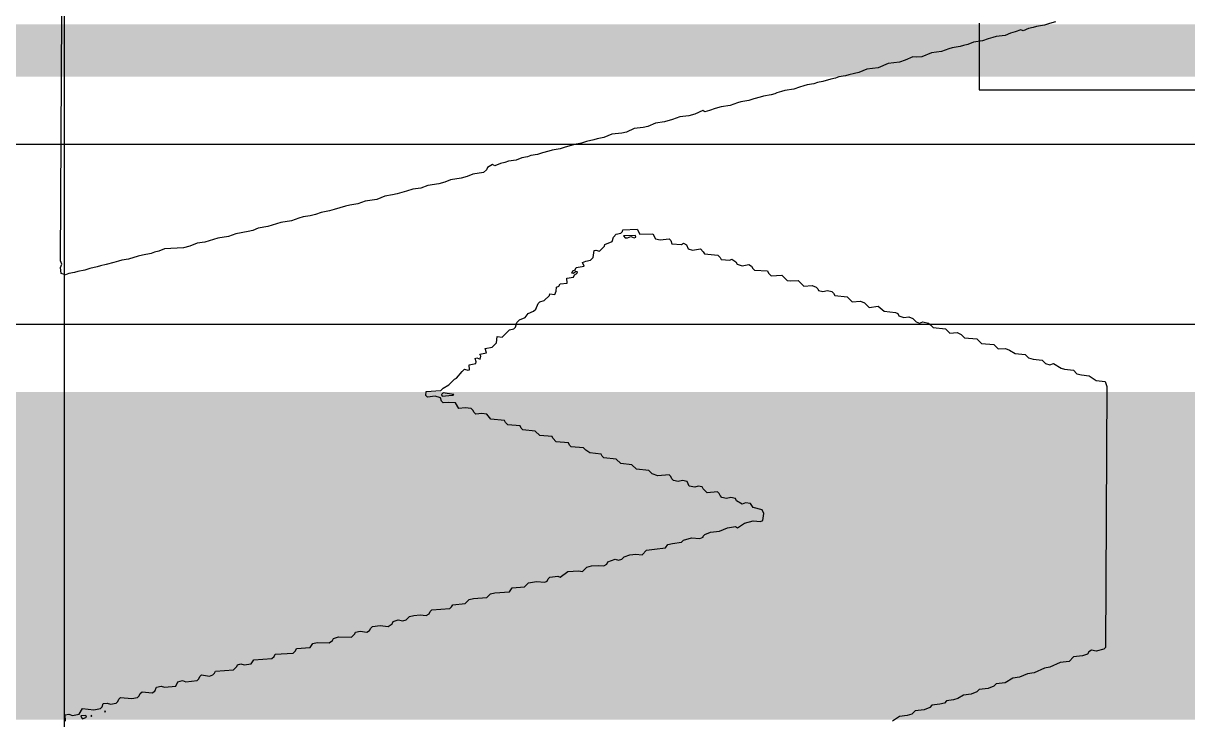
# Model space of a CAD drawing. Header units: inches. Extents: x 0 to 5271, y 0 to 5417.
# Drawn here: x 21.633 to 26.15, y 55.825 to 58.526 of the extents above; entities that cross this region are included whole.
import ezdxf

# ---------------------------------------------------------------- set-up
doc = ezdxf.new("R2010")
doc.units = ezdxf.units.IN
for name, color, linetype in [('Bottom Layer', 5, 'Continuous'), ('L4_PWR', 90, 'Continuous'), ('Top Layer', 1, 'Continuous'), ('Top Overlay', 2, 'Continuous')]:
    doc.layers.add(name, color=color, linetype=linetype)

msp = doc.modelspace()

# ---------------------------------------------------------------- linework, layer by layer
at = {"layer": 'Bottom Layer'}
msp.add_line((56.826, 57.3576), (14.9148, 57.3576), dxfattribs=at)
msp.add_lwpolyline([(13.6892, 56.4609, 1.27, 1.27, 0), (127.8531, 56.4609, 1.27, 1.27, 0)], format="xyseb", dxfattribs=at)
at = {"layer": 'L4_PWR'}
for p, q in [((21.7932, 46.2026), (21.7932, 70.7879)), ((25.3411, 58.5266), (25.3411, 58.2676)), ((25.3411, 58.2676), (26.2964, 58.2676))]:
    msp.add_line(p, q, dxfattribs=at)
at = {"layer": 'Top Layer'}
msp.add_line((14.3411, 58.0574), (26.4269, 58.0574), dxfattribs=at)
msp.add_lwpolyline([(14.3411, 58.42, 0.2032, 0.2032, 0), (26.8224, 58.42, 0.2032, 0.2032, 0)], format="xyseb", dxfattribs=at)
at = {"layer": 'Top Overlay'}
for p, q in [((21.7774, 57.605), (21.7818, 58.5639)), ((25.4803, 58.492), (25.4628, 58.4876)), ((25.502, 58.5007), (25.4803, 58.492)), ((25.5108, 58.4964), (25.502, 58.5007)), ((25.5326, 58.5051), (25.5108, 58.4964)), ((25.55, 58.5094), (25.5326, 58.5051)), ((25.5631, 58.5138), (25.55, 58.5094)), ((25.5936, 58.5182), (25.5631, 58.5138)), ((25.6132, 58.5247), (25.5936, 58.5182)), ((25.6372, 58.5312), (25.6132, 58.5247)), ((25.319, 58.4528), (25.2972, 58.444)), ((25.3538, 58.4571), (25.319, 58.4528)), ((25.3756, 58.4658), (25.3538, 58.4571)), ((25.3931, 58.4702), (25.3756, 58.4658)), ((25.4062, 58.4746), (25.3931, 58.4702)), ((25.441, 58.4789), (25.4062, 58.4746)), ((25.4628, 58.4876), (25.441, 58.4789)), ((25.1555, 58.4114), (25.1185, 58.3961)), ((25.1948, 58.4157), (25.1555, 58.4114)), ((25.2231, 58.4266), (25.1948, 58.4157)), ((25.2362, 58.431), (25.2231, 58.4266)), ((25.2667, 58.4353), (25.2362, 58.431)), ((25.2797, 58.4397), (25.2667, 58.4353)), ((25.2972, 58.444), (25.2797, 58.4397)), ((24.9877, 58.3699), (24.9485, 58.3525)), ((25.0313, 58.3743), (24.9877, 58.3699)), ((25.0531, 58.383), (25.0313, 58.3743)), ((25.0836, 58.3961), (25.0531, 58.383)), ((25.0989, 58.3939), (25.0836, 58.3961)), ((25.1185, 58.3961), (25.0989, 58.3939)), ((24.7828, 58.3133), (24.7654, 58.3089)), ((24.7959, 58.3176), (24.7828, 58.3133)), ((24.8221, 58.322), (24.7959, 58.3176)), ((24.8351, 58.3264), (24.8221, 58.322)), ((24.8569, 58.3307), (24.8351, 58.3264)), ((24.8744, 58.3351), (24.8569, 58.3307)), ((24.9049, 58.3482), (24.8744, 58.3351)), ((24.9485, 58.3525), (24.9049, 58.3482)), ((24.6216, 58.2697), (24.5867, 58.2653)), ((24.6434, 58.2784), (24.6216, 58.2697)), ((24.6608, 58.2828), (24.6434, 58.2784)), ((24.6739, 58.2871), (24.6608, 58.2828)), ((24.7, 58.2915), (24.6739, 58.2871)), ((24.7131, 58.2958), (24.7, 58.2915)), ((24.7349, 58.3002), (24.7131, 58.2958)), ((24.7654, 58.3089), (24.7349, 58.3002)), ((24.4167, 58.2217), (24.4036, 58.2174)), ((24.4472, 58.2261), (24.4167, 58.2217)), ((24.4668, 58.2326), (24.4472, 58.2261)), ((24.4908, 58.2392), (24.4668, 58.2326)), ((24.5039, 58.2435), (24.4908, 58.2392)), ((24.5344, 58.2479), (24.5039, 58.2435)), ((24.5475, 58.2523), (24.5344, 58.2479)), ((24.5562, 58.2566), (24.5475, 58.2523)), ((24.5736, 58.261), (24.5562, 58.2566)), ((24.5867, 58.2653), (24.5736, 58.261)), ((24.2685, 58.1869), (24.238, 58.1738)), ((24.2772, 58.1825), (24.2685, 58.1869)), ((24.2946, 58.1869), (24.2772, 58.1825)), ((24.3164, 58.1956), (24.2946, 58.1869)), ((24.3404, 58.2021), (24.3164, 58.1956)), ((24.3753, 58.2065), (24.3404, 58.2021)), ((24.4036, 58.2174), (24.3753, 58.2065)), ((24.0854, 58.1389), (24.0549, 58.1259)), ((24.1203, 58.1433), (24.0854, 58.1389)), ((24.1508, 58.152), (24.1203, 58.1433)), ((24.1791, 58.1629), (24.1508, 58.152)), ((24.214, 58.1673), (24.1791, 58.1629)), ((24.238, 58.1738), (24.214, 58.1673)), ((23.9154, 58.0953), (23.8849, 58.0823)), ((23.9546, 58.0997), (23.9154, 58.0953)), ((23.9721, 58.1041), (23.9546, 58.0997)), ((24.0026, 58.1171), (23.9721, 58.1041)), ((24.0375, 58.1215), (24.0026, 58.1171)), ((24.0549, 58.1259), (24.0375, 58.1215)), ((23.7345, 58.0452), (23.7149, 58.0387)), ((23.7585, 58.0518), (23.7345, 58.0452)), ((23.7716, 58.0561), (23.7585, 58.0518)), ((23.7977, 58.0605), (23.7716, 58.0561)), ((23.8173, 58.067), (23.7977, 58.0605)), ((23.8457, 58.0735), (23.8173, 58.067)), ((23.8588, 58.0779), (23.8457, 58.0735)), ((23.8849, 58.0823), (23.8588, 58.0779)), ((23.5449, 57.9951), (23.5144, 57.9907)), ((23.5667, 58.0038), (23.5449, 57.9951)), ((23.5885, 58.0082), (23.5667, 58.0038)), ((23.6016, 58.0125), (23.5885, 58.0082)), ((23.6277, 58.0169), (23.6016, 58.0125)), ((23.6473, 58.0234), (23.6277, 58.0169)), ((23.6713, 58.03), (23.6473, 58.0234)), ((23.6844, 58.0343), (23.6713, 58.03)), ((23.7149, 58.0387), (23.6844, 58.0343)), ((23.4294, 57.958), (23.4185, 57.9471)), ((23.4338, 57.9668), (23.4294, 57.958)), ((23.4534, 57.9776), (23.4338, 57.9668)), ((23.4621, 57.9733), (23.4534, 57.9776)), ((23.4839, 57.982), (23.4621, 57.9733)), ((23.5013, 57.9864), (23.4839, 57.982)), ((23.5144, 57.9907), (23.5013, 57.9864)), ((23.2681, 57.9101), (23.2442, 57.9035)), ((23.2899, 57.9188), (23.2681, 57.9101)), ((23.3313, 57.9253), (23.2899, 57.9188)), ((23.3553, 57.9319), (23.3313, 57.9253)), ((23.3771, 57.9406), (23.3553, 57.9319)), ((23.4185, 57.9471), (23.3771, 57.9406)), ((23.0654, 57.86), (23.0349, 57.8556)), ((23.0829, 57.8643), (23.0654, 57.86)), ((23.1199, 57.8752), (23.0829, 57.8643)), ((23.1439, 57.8818), (23.1199, 57.8752)), ((23.1744, 57.8861), (23.1439, 57.8818)), ((23.2027, 57.897), (23.1744, 57.8861)), ((23.2442, 57.9035), (23.2027, 57.897)), ((22.8824, 57.8164), (22.8388, 57.8033)), ((22.8998, 57.8207), (22.8824, 57.8164)), ((22.9303, 57.8251), (22.8998, 57.8207)), ((22.9586, 57.836), (22.9303, 57.8251)), ((23.0044, 57.8425), (22.9586, 57.836)), ((23.0349, 57.8556), (23.0044, 57.8425)), ((22.7015, 57.7706), (22.6731, 57.7597)), ((22.7189, 57.775), (22.7015, 57.7706)), ((22.7451, 57.7793), (22.7189, 57.775)), ((22.7669, 57.7837), (22.7451, 57.7793)), ((22.7887, 57.7924), (22.7669, 57.7837)), ((22.8213, 57.7989), (22.7887, 57.7924)), ((22.8388, 57.8033), (22.8213, 57.7989)), ((22.5446, 57.7314), (22.5228, 57.7227)), ((22.5816, 57.7379), (22.5446, 57.7314)), ((22.6317, 57.7532), (22.5816, 57.7379)), ((22.6731, 57.7597), (22.6317, 57.7532)), ((23.9568, 57.7183), (23.959, 57.7248)), ((23.959, 57.7248), (24.0135, 57.727)), ((24.0135, 57.727), (24.0244, 57.7074)), ((22.3876, 57.6921), (22.3375, 57.6769)), ((22.429, 57.6987), (22.3876, 57.6921)), ((22.4574, 57.7096), (22.429, 57.6987)), ((22.5053, 57.7183), (22.4574, 57.7096)), ((22.5228, 57.7227), (22.5053, 57.7183)), ((23.8893, 57.6682), (23.9176, 57.6791)), ((23.9176, 57.6791), (23.922, 57.6965)), ((23.922, 57.6965), (23.9329, 57.7074)), ((23.9329, 57.7074), (23.9503, 57.7118)), ((23.9503, 57.7118), (23.9568, 57.7183)), ((24.007, 57.703), (23.9612, 57.7009)), ((23.9612, 57.7009), (23.9677, 57.6943)), ((23.9677, 57.6943), (23.9721, 57.6943)), ((23.9721, 57.6943), (23.9764, 57.6943)), ((23.9764, 57.6943), (23.9895, 57.6987)), ((23.9895, 57.6987), (24.0026, 57.6943)), ((24.0026, 57.6943), (24.0091, 57.6965)), ((24.0091, 57.6965), (24.007, 57.703)), ((24.0244, 57.7074), (24.0745, 57.7096)), ((24.0745, 57.7096), (24.0854, 57.69)), ((24.0854, 57.69), (24.1029, 57.6856)), ((24.1029, 57.6856), (24.1377, 57.69)), ((24.1377, 57.69), (24.1443, 57.6834)), ((24.1443, 57.6834), (24.1486, 57.6703)), ((22.1414, 57.6377), (22.1283, 57.6333)), ((22.1588, 57.642), (22.1414, 57.6377)), ((22.1806, 57.6507), (22.1588, 57.642)), ((22.2547, 57.6551), (22.1806, 57.6507)), ((22.2787, 57.6616), (22.2547, 57.6551)), ((22.307, 57.6725), (22.2787, 57.6616)), ((22.3375, 57.6769), (22.307, 57.6725)), ((23.8435, 57.618), (23.8479, 57.6442)), ((23.8479, 57.6442), (23.8544, 57.6464)), ((23.8544, 57.6464), (23.8675, 57.642)), ((23.8675, 57.642), (23.8871, 57.6616)), ((23.8871, 57.6616), (23.8893, 57.6682)), ((24.1486, 57.6703), (24.1857, 57.6682)), ((24.1857, 57.6682), (24.1944, 57.6725)), ((24.1944, 57.6725), (24.2053, 57.666)), ((24.2053, 57.666), (24.2118, 57.6507)), ((24.2118, 57.6507), (24.2293, 57.6464)), ((24.2293, 57.6464), (24.2598, 57.6507)), ((24.2598, 57.6507), (24.2707, 57.6398)), ((24.2707, 57.6398), (24.275, 57.6311)), ((21.7818, 57.5919), (21.7774, 57.605)), ((21.7774, 57.5788), (21.7818, 57.5919)), ((21.9539, 57.5897), (21.9321, 57.5854)), ((21.9844, 57.5984), (21.9539, 57.5897)), ((22.0019, 57.6028), (21.9844, 57.5984)), ((22.0149, 57.6071), (22.0019, 57.6028)), ((22.0411, 57.6115), (22.0149, 57.6071)), ((22.0782, 57.6224), (22.0411, 57.6115)), ((22.0956, 57.6268), (22.0782, 57.6224)), ((22.1283, 57.6333), (22.0956, 57.6268)), ((23.8021, 57.5984), (23.8152, 57.6028)), ((23.8086, 57.5832), (23.8021, 57.5984)), ((23.8152, 57.6028), (23.8326, 57.6071)), ((23.8326, 57.6071), (23.8435, 57.618)), ((24.275, 57.6311), (24.3273, 57.6268)), ((24.3273, 57.6268), (24.3361, 57.618)), ((24.3361, 57.618), (24.3404, 57.6093)), ((24.3404, 57.6093), (24.3731, 57.6071)), ((24.3731, 57.6071), (24.3818, 57.6115)), ((24.3818, 57.6115), (24.3971, 57.6006)), ((24.3971, 57.6006), (24.4014, 57.5919)), ((24.4014, 57.5919), (24.421, 57.5854)), ((24.421, 57.5854), (24.4472, 57.5897)), ((24.4472, 57.5897), (24.4581, 57.5832)), ((21.7796, 57.5548), (21.7774, 57.5788)), ((21.797, 57.5505), (21.7796, 57.5548)), ((21.8101, 57.5548), (21.797, 57.5505)), ((21.8319, 57.5592), (21.8101, 57.5548)), ((21.845, 57.5636), (21.8319, 57.5592)), ((21.8711, 57.5679), (21.845, 57.5636)), ((21.8907, 57.5745), (21.8711, 57.5679)), ((21.9191, 57.581), (21.8907, 57.5745)), ((21.9321, 57.5854), (21.9191, 57.581)), ((23.7607, 57.557), (23.765, 57.5657)), ((23.7672, 57.5548), (23.7607, 57.557)), ((23.765, 57.5657), (23.7738, 57.5701)), ((23.7759, 57.5636), (23.7672, 57.5548)), ((23.7672, 57.5418), (23.7716, 57.5505)), ((23.7716, 57.5505), (23.7803, 57.5548)), ((23.7738, 57.5701), (23.7781, 57.5788)), ((23.7825, 57.5614), (23.7759, 57.5636)), ((23.7781, 57.5788), (23.8086, 57.5832)), ((23.7803, 57.5548), (23.7825, 57.5614)), ((24.4581, 57.5832), (24.4625, 57.5745)), ((24.4625, 57.5745), (24.469, 57.5679)), ((24.469, 57.5679), (24.5191, 57.5657)), ((24.5191, 57.5657), (24.5235, 57.557)), ((24.5235, 57.557), (24.5344, 57.5461)), ((24.5344, 57.5461), (24.5758, 57.5483)), ((24.5758, 57.5483), (24.5954, 57.5287)), ((23.6997, 57.4873), (23.7018, 57.5025)), ((23.7018, 57.5025), (23.7106, 57.5069)), ((23.7106, 57.5069), (23.7149, 57.5156)), ((23.7149, 57.5156), (23.7432, 57.5178)), ((23.7411, 57.5374), (23.7672, 57.5418)), ((23.7432, 57.5178), (23.7411, 57.5374)), ((24.5954, 57.5287), (24.6107, 57.5265)), ((24.6107, 57.5265), (24.639, 57.5287)), ((24.639, 57.5287), (24.6608, 57.5069)), ((24.6608, 57.5069), (24.6935, 57.5091)), ((24.6935, 57.5091), (24.7087, 57.5025)), ((24.7087, 57.5025), (24.7153, 57.496)), ((23.6539, 57.4502), (23.6735, 57.4698)), ((23.6735, 57.4698), (23.6757, 57.4764)), ((23.6757, 57.4764), (23.6953, 57.4742)), ((23.6953, 57.4742), (23.6997, 57.4873)), ((24.7153, 57.496), (24.7175, 57.4895)), ((24.7175, 57.4895), (24.7349, 57.4851)), ((24.7349, 57.4851), (24.7523, 57.4895)), ((24.7523, 57.4895), (24.7698, 57.4851)), ((24.7698, 57.4851), (24.7763, 57.4786)), ((24.7763, 57.4786), (24.7807, 57.4698)), ((24.7807, 57.4698), (24.8286, 57.4655)), ((24.8286, 57.4655), (24.8482, 57.4459)), ((23.5907, 57.4001), (23.6125, 57.4088)), ((23.6125, 57.4088), (23.6212, 57.4175)), ((23.6212, 57.4175), (23.6299, 57.4393)), ((23.6299, 57.4393), (23.6365, 57.4459)), ((23.6365, 57.4459), (23.6539, 57.4502)), ((24.8482, 57.4459), (24.8809, 57.448)), ((24.8809, 57.448), (24.8962, 57.4415)), ((24.8962, 57.4415), (24.9136, 57.4241)), ((24.9136, 57.4241), (24.9485, 57.4284)), ((24.9485, 57.4284), (24.9724, 57.4088)), ((24.9724, 57.4088), (25.016, 57.4045)), ((23.5427, 57.3478), (23.5471, 57.3652)), ((23.5471, 57.3652), (23.558, 57.3761)), ((23.558, 57.3761), (23.5798, 57.3848)), ((23.5798, 57.3848), (23.5907, 57.4001)), ((25.016, 57.4045), (25.0248, 57.4001)), ((25.0248, 57.4001), (25.0291, 57.3914)), ((25.0291, 57.3914), (25.0487, 57.3848)), ((25.0487, 57.3848), (25.0683, 57.387)), ((25.0683, 57.387), (25.0836, 57.3805)), ((25.0836, 57.3805), (25.0967, 57.3674)), ((25.0967, 57.3674), (25.1098, 57.363)), ((25.1098, 57.363), (25.1228, 57.3674)), ((25.1228, 57.3674), (25.1446, 57.363)), ((25.1446, 57.363), (25.1621, 57.3456)), ((23.4904, 57.3086), (23.5188, 57.3369)), ((23.5188, 57.3369), (23.5362, 57.3413)), ((23.5362, 57.3413), (23.5427, 57.3478)), ((25.1621, 57.3456), (25.21, 57.3413)), ((25.21, 57.3413), (25.2274, 57.3238)), ((25.2274, 57.3238), (25.2558, 57.326)), ((25.2558, 57.326), (25.271, 57.3195)), ((25.271, 57.3195), (25.2841, 57.3064)), ((23.4512, 57.2693), (23.4686, 57.2868)), ((23.4686, 57.2868), (23.4708, 57.3107)), ((23.4708, 57.3107), (23.4904, 57.3086)), ((25.2841, 57.3064), (25.3321, 57.302)), ((25.3321, 57.302), (25.3495, 57.2846)), ((25.3495, 57.2846), (25.3974, 57.2802)), ((25.3974, 57.2802), (25.4149, 57.2628)), ((23.3858, 57.2257), (23.3924, 57.2279)), ((23.3924, 57.2279), (23.4054, 57.2236)), ((23.4033, 57.2432), (23.4294, 57.2475)), ((23.4076, 57.2345), (23.4033, 57.2432)), ((23.4054, 57.2236), (23.4076, 57.2345)), ((23.425, 57.265), (23.4512, 57.2693)), ((23.4294, 57.2475), (23.425, 57.265)), ((25.4149, 57.2628), (25.4432, 57.265)), ((25.4432, 57.265), (25.4585, 57.2584)), ((25.4585, 57.2584), (25.4803, 57.2454)), ((25.4803, 57.2454), (25.5195, 57.241)), ((25.5195, 57.241), (25.5326, 57.2279)), ((25.5326, 57.2279), (25.55, 57.2236)), ((23.3357, 57.1756), (23.3444, 57.1843)), ((23.3444, 57.1843), (23.3575, 57.18)), ((23.3575, 57.18), (23.364, 57.1822)), ((23.3618, 57.2018), (23.388, 57.2061)), ((23.364, 57.1822), (23.3618, 57.2018)), ((23.3902, 57.2127), (23.3858, 57.2257)), ((23.388, 57.2061), (23.3902, 57.2127)), ((25.55, 57.2236), (25.5849, 57.2192)), ((25.5849, 57.2192), (25.5979, 57.2061)), ((25.5979, 57.2061), (25.6154, 57.2018)), ((25.6154, 57.2018), (25.6285, 57.2061)), ((25.6285, 57.2061), (25.659, 57.1887)), ((25.659, 57.1887), (25.672, 57.1843)), ((25.672, 57.1843), (25.7069, 57.18)), ((23.2834, 57.1233), (23.3052, 57.1451)), ((23.3052, 57.1451), (23.3139, 57.1495)), ((23.3139, 57.1495), (23.3357, 57.1756)), ((25.7069, 57.18), (25.72, 57.1669)), ((25.72, 57.1669), (25.7374, 57.1625)), ((25.7374, 57.1625), (25.7679, 57.1582)), ((25.7679, 57.1582), (25.7941, 57.1407)), ((25.7941, 57.1407), (25.829, 57.1364)), ((23.194, 57.0819), (23.1962, 57.0972)), ((23.1962, 57.0972), (23.2529, 57.1015)), ((23.2529, 57.1015), (23.2616, 57.1102)), ((23.2616, 57.0928), (23.2551, 57.0863)), ((23.2616, 57.1102), (23.2834, 57.1233)), ((23.2768, 57.0906), (23.2616, 57.0928)), ((25.829, 57.1364), (25.8355, 57.1168)), ((25.8355, 57.1168), (25.8311, 56.1055)), ((23.2006, 57.0754), (23.194, 57.0819)), ((23.2311, 57.0797), (23.2006, 57.0754)), ((23.2507, 57.0732), (23.2311, 57.0797)), ((23.2551, 57.0601), (23.2507, 57.0732)), ((23.2551, 57.0863), (23.2572, 57.0797)), ((23.2616, 57.0536), (23.2551, 57.0601)), ((23.2572, 57.0797), (23.2965, 57.0841)), ((23.2812, 57.0557), (23.2616, 57.0536)), ((23.303, 57.0863), (23.2768, 57.0906)), ((23.3095, 57.0536), (23.2812, 57.0557)), ((23.2965, 57.0841), (23.3008, 57.0841)), ((23.3008, 57.0841), (23.303, 57.0863)), ((23.3226, 57.0318), (23.3095, 57.0536)), ((23.3466, 57.034), (23.3226, 57.0318)), ((23.3706, 57.0318), (23.3466, 57.034)), ((23.3771, 57.0252), (23.3706, 57.0318)), ((23.3815, 57.0165), (23.3771, 57.0252)), ((23.388, 57.01), (23.3815, 57.0165)), ((23.412, 57.0122), (23.388, 57.01)), ((23.4316, 57.01), (23.412, 57.0122)), ((23.4468, 56.9904), (23.4316, 57.01)), ((23.4991, 56.986), (23.4468, 56.9904)), ((23.5035, 56.9773), (23.4991, 56.986)), ((23.5122, 56.9686), (23.5035, 56.9773)), ((23.5602, 56.9642), (23.5122, 56.9686)), ((23.5645, 56.9555), (23.5602, 56.9642)), ((23.5711, 56.949), (23.5645, 56.9555)), ((23.619, 56.9446), (23.5711, 56.949)), ((23.6365, 56.9272), (23.619, 56.9446)), ((23.6844, 56.9228), (23.6365, 56.9272)), ((23.6866, 56.9163), (23.6844, 56.9228)), ((23.6997, 56.9032), (23.6866, 56.9163)), ((23.7476, 56.8988), (23.6997, 56.9032)), ((23.752, 56.8901), (23.7476, 56.8988)), ((23.7585, 56.8836), (23.752, 56.8901)), ((23.8064, 56.8792), (23.7585, 56.8836)), ((23.8152, 56.8705), (23.8064, 56.8792)), ((23.8304, 56.8596), (23.8152, 56.8705)), ((23.874, 56.8552), (23.8304, 56.8596)), ((23.8784, 56.8465), (23.874, 56.8552)), ((23.8849, 56.84), (23.8784, 56.8465)), ((23.9329, 56.8356), (23.8849, 56.84)), ((23.9503, 56.8182), (23.9329, 56.8356)), ((23.9939, 56.8138), (23.9503, 56.8182)), ((24.0113, 56.7964), (23.9939, 56.8138)), ((24.0593, 56.792), (24.0113, 56.7964)), ((24.0723, 56.779), (24.0593, 56.792)), ((24.0941, 56.7702), (24.0723, 56.779)), ((24.1377, 56.7746), (24.0941, 56.7702)), ((24.1443, 56.7681), (24.1377, 56.7746)), ((24.1486, 56.7593), (24.1443, 56.7681)), ((24.1552, 56.7528), (24.1486, 56.7593)), ((24.1726, 56.7484), (24.1552, 56.7528)), ((24.19, 56.7528), (24.1726, 56.7484)), ((24.2075, 56.7484), (24.19, 56.7528)), ((24.2162, 56.731), (24.2075, 56.7484)), ((24.238, 56.7267), (24.2162, 56.731)), ((24.2511, 56.731), (24.238, 56.7267)), ((24.2663, 56.7288), (24.2511, 56.731)), ((24.2707, 56.7201), (24.2663, 56.7288)), ((24.2859, 56.7049), (24.2707, 56.7201)), ((24.3252, 56.7092), (24.2859, 56.7049)), ((24.3317, 56.7027), (24.3252, 56.7092)), ((24.3361, 56.694), (24.3317, 56.7027)), ((24.3426, 56.6874), (24.3361, 56.694)), ((24.36, 56.6831), (24.3426, 56.6874)), ((24.3775, 56.6874), (24.36, 56.6831)), ((24.3949, 56.6831), (24.3775, 56.6874)), ((24.3993, 56.6743), (24.3949, 56.6831)), ((24.421, 56.6613), (24.3993, 56.6743)), ((24.4341, 56.6656), (24.421, 56.6613)), ((24.4537, 56.6634), (24.4341, 56.6656)), ((24.4646, 56.6482), (24.4537, 56.6634)), ((24.4995, 56.6395), (24.4646, 56.6482)), ((24.4298, 56.5872), (24.4646, 56.5959)), ((24.4646, 56.5959), (24.493, 56.5937)), ((24.493, 56.5937), (24.5017, 56.5981)), ((24.506, 56.6242), (24.4995, 56.6395)), ((24.5017, 56.5981), (24.506, 56.6242)), ((24.2772, 56.5436), (24.299, 56.5523)), ((24.299, 56.5523), (24.3339, 56.5567)), ((24.3339, 56.5567), (24.3644, 56.5697)), ((24.3644, 56.5697), (24.3949, 56.5741)), ((24.3949, 56.5741), (24.4036, 56.5697)), ((24.4036, 56.5697), (24.4298, 56.5872)), ((24.1334, 56.5043), (24.1508, 56.5087)), ((24.1508, 56.5087), (24.1857, 56.5131)), ((24.1857, 56.5131), (24.1944, 56.5218)), ((24.1944, 56.5218), (24.2249, 56.5305)), ((24.2249, 56.5305), (24.2576, 56.5283)), ((24.2576, 56.5283), (24.2707, 56.5327)), ((24.2707, 56.537), (24.2772, 56.5436)), ((24.2707, 56.5327), (24.2707, 56.537)), ((23.9634, 56.4564), (23.9852, 56.4651)), ((23.9852, 56.4651), (24.0091, 56.4673)), ((24.0091, 56.4673), (24.0331, 56.4651)), ((24.0331, 56.4651), (24.0505, 56.4826)), ((24.0505, 56.4826), (24.0811, 56.4869)), ((24.0811, 56.4869), (24.1246, 56.4913)), ((24.1246, 56.4913), (24.1334, 56.5043)), ((23.8021, 56.3997), (23.8195, 56.4172)), ((23.8195, 56.4172), (23.837, 56.4215)), ((23.837, 56.4215), (23.8653, 56.4237)), ((23.8653, 56.4237), (23.8849, 56.4215)), ((23.8849, 56.4215), (23.8958, 56.4281)), ((23.8958, 56.4281), (23.9002, 56.4368)), ((23.9002, 56.4368), (23.9285, 56.4477)), ((23.9285, 56.4477), (23.9416, 56.4433)), ((23.9416, 56.4433), (23.9546, 56.4477)), ((23.9546, 56.4477), (23.9634, 56.4564)), ((23.6648, 56.3627), (23.6691, 56.3714)), ((23.6691, 56.3714), (23.6757, 56.3779)), ((23.6757, 56.3779), (23.7062, 56.3823)), ((23.7062, 56.3823), (23.7149, 56.3779)), ((23.7149, 56.3779), (23.7454, 56.3997)), ((23.7454, 56.3997), (23.7868, 56.4019)), ((23.7868, 56.4019), (23.8021, 56.3997)), ((23.5188, 56.3213), (23.5297, 56.3365)), ((23.5297, 56.3365), (23.5776, 56.3409)), ((23.5776, 56.3409), (23.5929, 56.3561)), ((23.5929, 56.3561), (23.6234, 56.3605)), ((23.6234, 56.3605), (23.6561, 56.3583)), ((23.6561, 56.3583), (23.6648, 56.3627)), ((23.3466, 56.2755), (23.3618, 56.2908)), ((23.3618, 56.2908), (23.3793, 56.2951)), ((23.3793, 56.2951), (23.4316, 56.2995)), ((23.4316, 56.2995), (23.4447, 56.3126)), ((23.4447, 56.3126), (23.4621, 56.3169)), ((23.4621, 56.3169), (23.5188, 56.3213)), ((23.1962, 56.2297), (23.2071, 56.2363)), ((23.2071, 56.2363), (23.2115, 56.245)), ((23.2115, 56.245), (23.218, 56.2515)), ((23.218, 56.2515), (23.2877, 56.2559)), ((23.2877, 56.2559), (23.2943, 56.2624)), ((23.2943, 56.2624), (23.2986, 56.2711)), ((23.2986, 56.2711), (23.3466, 56.2755)), ((22.987, 56.1862), (23.0175, 56.1905)), ((23.0175, 56.1905), (23.048, 56.1862)), ((23.048, 56.1862), (23.0633, 56.197)), ((23.0633, 56.197), (23.0676, 56.2058)), ((23.0676, 56.2058), (23.0872, 56.2123)), ((23.0872, 56.2123), (23.1047, 56.2079)), ((23.1047, 56.2079), (23.1177, 56.2123)), ((23.1177, 56.2123), (23.1308, 56.2254)), ((23.1308, 56.2254), (23.1483, 56.2297)), ((23.1483, 56.2297), (23.1722, 56.2319)), ((23.1722, 56.2319), (23.1962, 56.2297)), ((22.8366, 56.1404), (22.8562, 56.1469)), ((22.8562, 56.1469), (22.9063, 56.1447)), ((22.9063, 56.1447), (22.9194, 56.1578)), ((22.9194, 56.1578), (22.9216, 56.1644)), ((22.9216, 56.1644), (22.939, 56.1687)), ((22.939, 56.1687), (22.9652, 56.1644)), ((22.9652, 56.1644), (22.9761, 56.1709)), ((22.9761, 56.1709), (22.9804, 56.1796)), ((22.9804, 56.1796), (22.987, 56.1862)), ((22.6884, 56.0924), (22.6928, 56.1012)), ((22.6928, 56.1012), (22.7451, 56.1055)), ((22.7451, 56.1055), (22.756, 56.1208)), ((22.756, 56.1208), (22.7734, 56.1251)), ((22.7734, 56.1251), (22.8192, 56.1229)), ((22.8192, 56.1229), (22.8322, 56.1317)), ((22.8322, 56.1317), (22.8366, 56.1404)), ((25.8246, 56.099), (25.7941, 56.0903)), ((25.8311, 56.1055), (25.8246, 56.099)), ((22.5162, 56.0423), (22.5271, 56.0576)), ((22.5271, 56.0576), (22.5969, 56.0619)), ((22.5969, 56.0619), (22.6056, 56.0706)), ((22.6056, 56.0706), (22.6099, 56.0794)), ((22.6099, 56.0794), (22.6797, 56.0837)), ((22.6797, 56.0837), (22.6884, 56.0924)), ((25.7069, 56.0685), (25.6895, 56.051)), ((25.7418, 56.0728), (25.7069, 56.0685)), ((25.7614, 56.0794), (25.7418, 56.0728)), ((25.7658, 56.0881), (25.7614, 56.0794)), ((25.7767, 56.0946), (25.7658, 56.0881)), ((25.7941, 56.0903), (25.7767, 56.0946)), ((22.3746, 56.0053), (22.3789, 56.014)), ((22.3789, 56.014), (22.4487, 56.0183)), ((22.4487, 56.0183), (22.4617, 56.0314)), ((22.4617, 56.0314), (22.4639, 56.0379)), ((22.4639, 56.0379), (22.477, 56.0423)), ((22.477, 56.0423), (22.4901, 56.0379)), ((22.4901, 56.0379), (22.5162, 56.0423)), ((25.5936, 56.0249), (25.5544, 56.0074)), ((25.6154, 56.0292), (25.5936, 56.0249)), ((25.6546, 56.0467), (25.6154, 56.0292)), ((25.6895, 56.051), (25.6546, 56.0467)), ((22.2242, 55.9551), (22.2329, 55.9726)), ((22.2329, 55.9726), (22.2503, 55.9769)), ((22.2503, 55.9769), (22.2634, 55.9726)), ((22.2634, 55.9726), (22.307, 55.9769)), ((22.307, 55.9769), (22.3135, 55.9835)), ((22.3135, 55.9835), (22.3179, 55.9922)), ((22.3179, 55.9922), (22.3244, 55.9987)), ((22.3244, 55.9987), (22.3549, 55.9944)), ((22.3549, 55.9944), (22.368, 55.9987)), ((22.368, 55.9987), (22.3746, 56.0053)), ((25.4062, 55.9639), (25.3974, 55.9551)), ((25.441, 55.9682), (25.4062, 55.9639)), ((25.4715, 55.9856), (25.441, 55.9682)), ((25.4977, 55.99), (25.4715, 55.9856)), ((25.5282, 56.0031), (25.4977, 55.99)), ((25.5544, 56.0074), (25.5282, 56.0031)), ((22.076, 55.9115), (22.0825, 55.9181)), ((22.0825, 55.9181), (22.0869, 55.9268)), ((22.0869, 55.9268), (22.0934, 55.9333)), ((22.0934, 55.9333), (22.1326, 55.929)), ((22.1326, 55.929), (22.1435, 55.9355)), ((22.1435, 55.9355), (22.1501, 55.9508)), ((22.1501, 55.9508), (22.1675, 55.9551)), ((22.1675, 55.9551), (22.1806, 55.9508)), ((22.1806, 55.9508), (22.2242, 55.9551)), ((25.2797, 55.9203), (25.258, 55.9072)), ((25.3103, 55.9246), (25.2797, 55.9203)), ((25.3321, 55.9333), (25.3103, 55.9246)), ((25.3408, 55.9421), (25.3321, 55.9333)), ((25.3756, 55.9464), (25.3408, 55.9421)), ((25.3974, 55.9551), (25.3756, 55.9464)), ((21.9321, 55.868), (21.9387, 55.8745)), ((21.9387, 55.8745), (21.943, 55.8876)), ((21.943, 55.8876), (21.9583, 55.8897)), ((21.9583, 55.8897), (21.9714, 55.8854)), ((21.9714, 55.8854), (21.9932, 55.8897)), ((21.9932, 55.8897), (21.9997, 55.8963)), ((21.9997, 55.8963), (22.0041, 55.905)), ((22.0041, 55.905), (22.0106, 55.9115)), ((22.0106, 55.9115), (22.0542, 55.9072)), ((22.0542, 55.9072), (22.076, 55.9115)), ((25.149, 55.8723), (25.1272, 55.8636)), ((25.1577, 55.881), (25.149, 55.8723)), ((25.1882, 55.8854), (25.1577, 55.881)), ((25.2056, 55.8897), (25.1882, 55.8854)), ((25.2144, 55.8985), (25.2056, 55.8897)), ((25.2405, 55.9028), (25.2144, 55.8985)), ((25.258, 55.9072), (25.2405, 55.9028)), ((21.7948, 55.844), (21.8101, 55.8462)), ((21.797, 55.82), (21.7948, 55.844)), ((21.8101, 55.8462), (21.8232, 55.8418)), ((21.8232, 55.8418), (21.8493, 55.8462)), ((21.8493, 55.8462), (21.8624, 55.868)), ((21.8755, 55.8418), (21.8559, 55.8396)), ((21.8559, 55.8396), (21.8602, 55.8309)), ((21.8602, 55.8309), (21.8624, 55.8287)), ((21.8624, 55.868), (21.906, 55.8636)), ((21.8624, 55.8287), (21.8776, 55.8353)), ((21.8776, 55.8353), (21.8755, 55.8418)), ((21.8973, 55.8418), (21.8951, 55.8396)), ((21.8951, 55.8396), (21.8973, 55.8374)), ((21.8994, 55.8396), (21.8973, 55.8418)), ((21.8973, 55.8374), (21.8994, 55.8396)), ((21.906, 55.8636), (21.9321, 55.868)), ((21.9496, 55.8592), (21.9474, 55.8571)), ((21.9474, 55.8571), (21.9496, 55.8549)), ((21.9517, 55.8571), (21.9496, 55.8592)), ((21.9496, 55.8549), (21.9517, 55.8571)), ((25.0313, 55.8374), (25.0051, 55.82)), ((25.0618, 55.8418), (25.0313, 55.8374)), ((25.0792, 55.8462), (25.0618, 55.8418)), ((25.0923, 55.8592), (25.0792, 55.8462)), ((25.1272, 55.8636), (25.0923, 55.8592))]:
    msp.add_line(p, q, dxfattribs=at)

doc.saveas('drawing.dxf')
